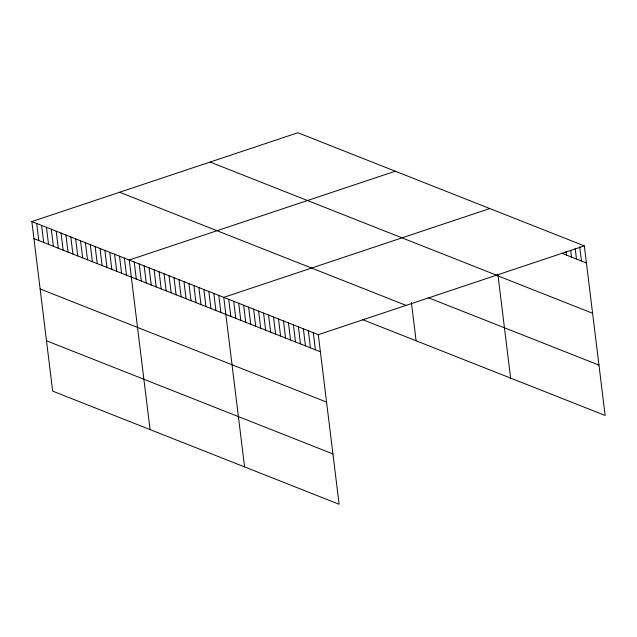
<?xml version="1.0" encoding="UTF-8"?>
<svg xmlns="http://www.w3.org/2000/svg" width="637" height="637" viewBox="0 0 637 637"><rect width="100%" height="100%" fill="white"/><g stroke="black" fill="none" stroke-linecap="round" stroke-linejoin="round"><path stroke-width="0.96" d="M31.85 221.557L318.293 334.696L339.107 504.257L52.672 391.118L31.85 221.557L297.893 132.743L584.328 245.882L605.15 415.443L362.533 319.615M395.282 171.21L129.239 260.023L150.061 429.585M489.805 208.546L223.762 297.36L244.584 466.921M318.293 334.696L584.328 245.882M561.547 253.12L586.422 262.946M210.099 162.053L496.534 275.192M495.594 274.953L592.601 313.269M428.16 297.654L598.971 365.12M119.645 192.247L406.08 305.386M33.944 238.628L320.387 351.767M40.123 288.951L326.566 402.09M46.493 340.795L332.928 453.934M579.702 246.758L581.454 260.987M575.195 248.589L576.477 259.02M570.688 250.413L571.5 257.053M566.062 251.297L566.524 255.087M497.847 274.069L510.627 378.107M411.406 302.559L416.096 340.771M313.316 332.737L315.411 349.801M308.34 330.77L310.434 347.834M303.363 328.803L305.457 345.875M298.387 326.837L300.489 343.908M293.418 324.87L295.512 341.942M288.442 322.911L290.536 339.975M283.465 320.944L285.559 338.008M278.488 318.978L280.583 336.049M273.512 317.011L275.614 334.083M268.543 315.044L270.637 332.116M263.567 313.086L265.661 330.149M258.59 311.119L260.684 328.182M253.614 309.152L255.708 326.224M248.637 307.185L250.739 324.257M243.668 305.219L245.763 322.29M238.692 303.26L240.786 320.323M233.715 301.293L235.809 318.357M228.739 299.326L230.833 316.398M218.786 295.393L220.888 312.464M213.817 293.434L215.911 310.498M208.84 291.467L210.935 308.531M203.864 289.501L205.958 306.572M198.887 287.534L200.981 304.605M193.911 285.575L196.013 302.639M188.942 283.608L191.036 300.672M183.966 281.642L186.06 298.705M178.989 279.675L181.083 296.746M174.012 277.708L176.107 294.78M169.036 275.749L171.138 292.813M164.067 273.783L166.161 290.846M159.091 271.816L161.185 288.887M154.114 269.849L156.208 286.921M149.138 267.882L151.232 284.954M144.161 265.924L146.263 282.987M139.192 263.957L141.287 281.021M134.216 261.99L136.31 279.062M124.366 258.104L126.468 275.168M119.501 256.178L121.595 273.249M114.628 254.259L116.73 271.322M109.763 252.332L111.857 269.403M104.89 250.405L106.984 267.476M100.025 248.486L102.119 265.549M95.152 246.559L97.246 263.63M90.287 244.64L92.381 261.703M85.414 242.713L87.508 259.785M80.549 240.794L82.643 257.858M75.676 238.867L77.77 255.939M70.803 236.948L72.905 254.012M65.937 235.021L68.032 252.093M61.064 233.094L63.167 250.166M56.199 231.175L58.293 248.239M51.326 229.248L53.42 246.32M46.461 227.329L48.555 244.393M41.588 225.402L43.682 242.474M36.723 223.483L38.817 240.547"/></g></svg>
